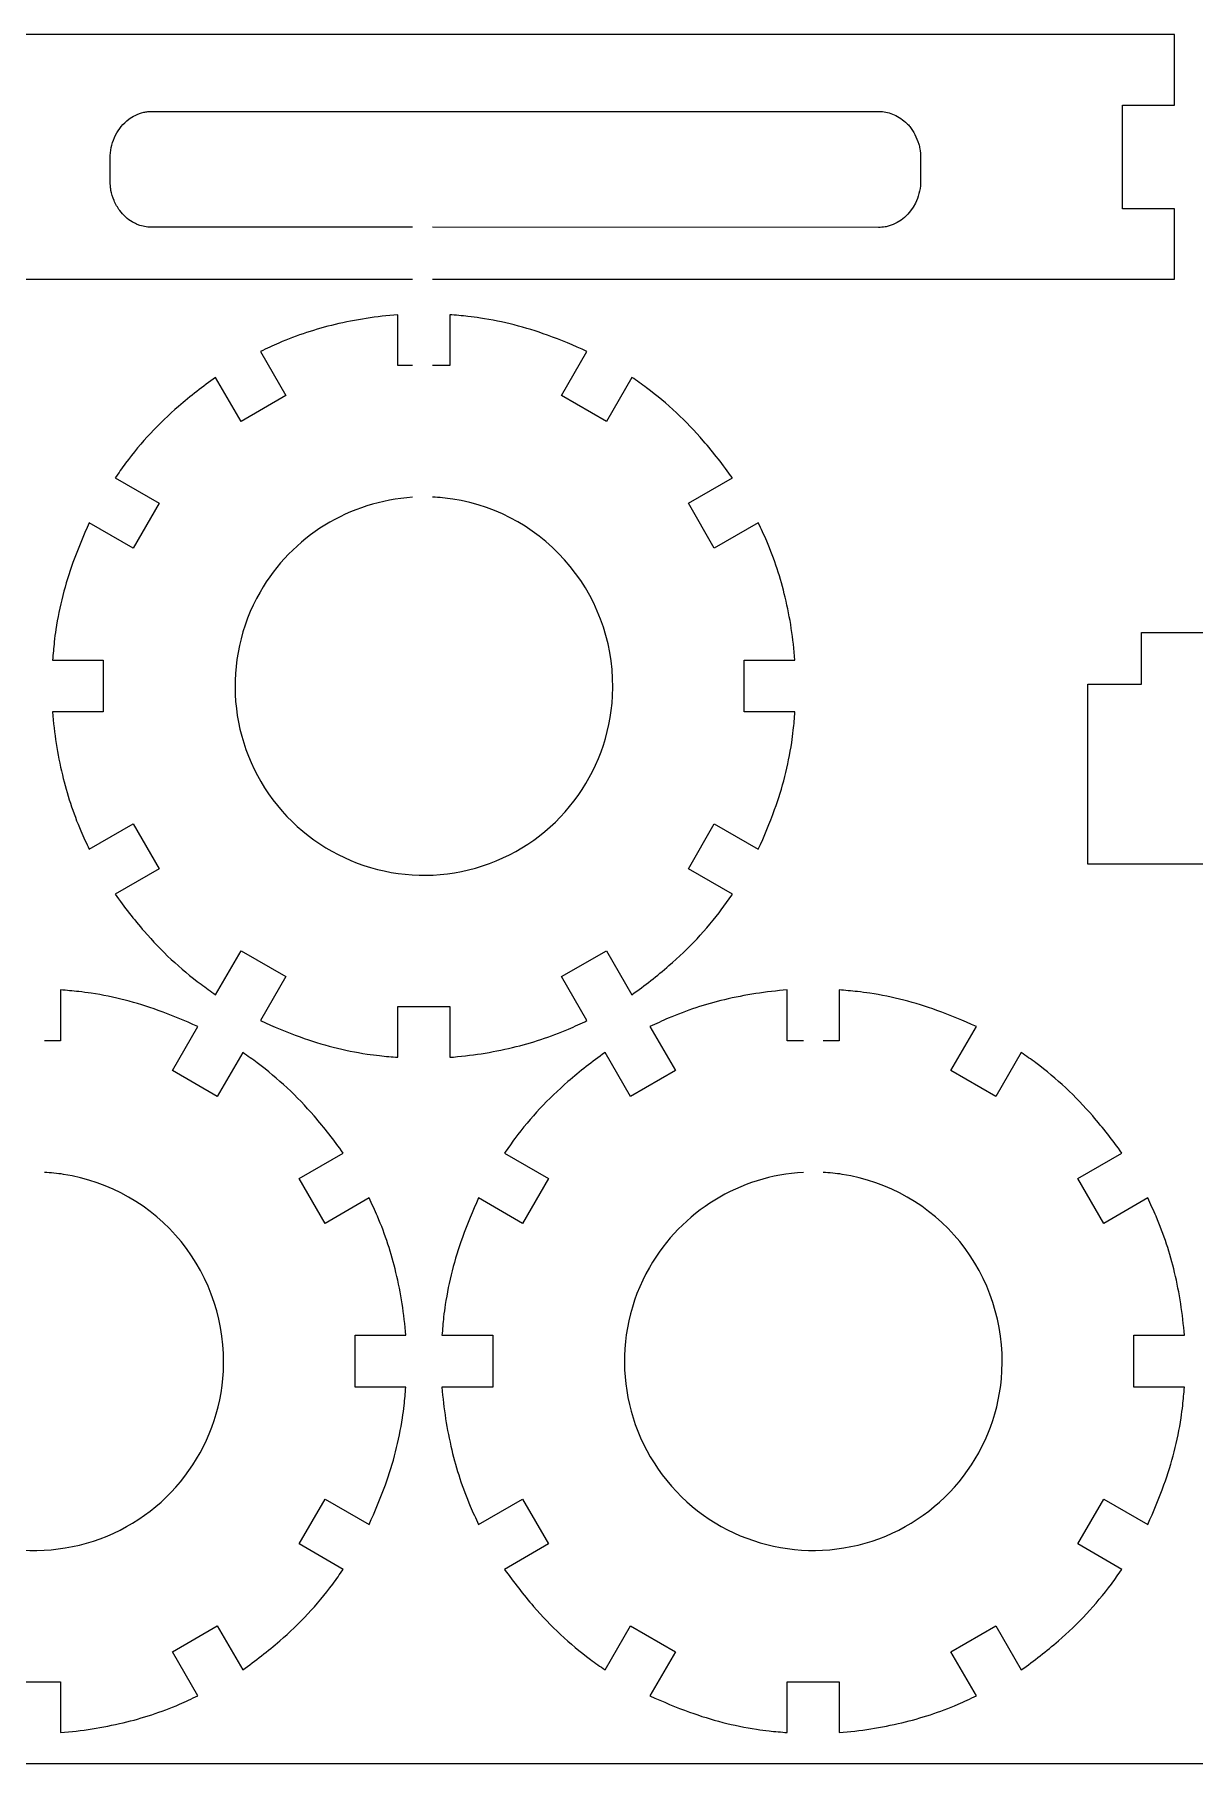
# Model space of a CAD drawing. Header units: centimetres. Extents: x -17.9 to 31.7, y -34.2 to -8.9.
# Drawn here: x 22.85 to 28.69, y -34.15 to -25.45 of the extents above; entities that cross this region are included whole.
import ezdxf

# ---------------------------------------------------------------- set-up
doc = ezdxf.new("R2010")
doc.units = ezdxf.units.CM
doc.header["$MEASUREMENT"] = 0
doc.layers.add('Layer 1', color=7, linetype='Continuous')

msp = doc.modelspace()

# ---------------------------------------------------------------- linework, layer by layer
at = {"layer": 'Layer 1', "color": 250, "lineweight": 9}
for points, knots in [([(24.8518, -26.68248), (24.8518, -26.68248), (28.58746, -26.68248), (28.58746, -26.68248), (28.58746, -26.68248), (28.58746, -26.68248), (28.58746, -26.32757), (28.58746, -26.32757), (28.58746, -26.32757), (28.58746, -26.32757), (28.32646, -26.32757), (28.32646, -26.32757), (28.32646, -26.32757), (28.32646, -26.32757), (28.32646, -25.80559), (28.32646, -25.80559), (28.32646, -25.80559), (28.32646, -25.80559), (28.58746, -25.80559), (28.58746, -25.80559), (28.58746, -25.80559), (28.58746, -25.80559), (28.58746, -25.45067), (28.58746, -25.45067), (28.58746, -25.45067), (28.58746, -25.45067), (22.4846, -25.45069), (22.4846, -25.45069), (22.4846, -25.45069), (22.4846, -25.45069), (19.36201, -26.39113), (19.36201, -26.39113), (19.36201, -26.39113), (19.36201, -26.39113), (19.25634, -26.68248), (19.25634, -26.68248)], [0, 0, 0, 0, 0.1, 0.1, 0.1, 0.1, 0.2, 0.2, 0.2, 0.2, 0.3, 0.3, 0.3, 0.3, 0.4, 0.4, 0.4, 0.4, 0.5, 0.5, 0.5, 0.5, 0.6, 0.6, 0.6, 0.6, 0.7, 0.7, 0.7, 0.7, 0.8, 0.8, 0.8, 0.8, 1, 1, 1, 1]), ([(23.27688, -26.33649), (23.26549, -26.3209), (23.25585, -26.3041), (23.24815, -26.2864), (23.24815, -26.2864), (23.24101, -26.26993), (23.23583, -26.25267), (23.23277, -26.23497), (23.23277, -26.23497), (23.23179, -26.22927), (23.23048, -26.22352), (23.23048, -26.21775), (23.23048, -26.21775), (23.2296, -26.20782), (23.22846, -26.19788), (23.22846, -26.18792), (23.22846, -26.18792), (23.22846, -26.18792), (23.22875, -26.05903), (23.22875, -26.05903), (23.22875, -26.05903), (23.2304, -26.02356), (23.23964, -25.98885), (23.25583, -25.95725), (23.25583, -25.95725), (23.27181, -25.92608), (23.29436, -25.89875), (23.32192, -25.87715), (23.32192, -25.87715), (23.33184, -25.86939), (23.34259, -25.8628), (23.35401, -25.8575), (23.35401, -25.8575), (23.36806, -25.85097), (23.38268, -25.84577), (23.3977, -25.84196), (23.3977, -25.84196), (23.40119, -25.84108), (23.4047, -25.84033), (23.40825, -25.83973), (23.40825, -25.83973), (23.41173, -25.83915), (23.41522, -25.83871), (23.41873, -25.83842), (23.41873, -25.83842), (23.41873, -25.83842), (27.10873, -25.83751), (27.10873, -25.83751), (27.10873, -25.83751), (27.13193, -25.8388), (27.15466, -25.84445), (27.17577, -25.85414), (27.17577, -25.85414), (27.19957, -25.86508), (27.22138, -25.87988), (27.24033, -25.89796), (27.24033, -25.89796), (27.24291, -25.9004), (27.24533, -25.90292), (27.24769, -25.90553), (27.24769, -25.90553), (27.25015, -25.90822), (27.25247, -25.91099), (27.25469, -25.91383), (27.25469, -25.91383), (27.26448, -25.92625), (27.27302, -25.93956), (27.2803, -25.95357), (27.2803, -25.95357), (27.28831, -25.96896), (27.29495, -25.98501), (27.30021, -26.00153), (27.30021, -26.00153), (27.30271, -26.0093), (27.30449, -26.01727), (27.3056, -26.02535), (27.3056, -26.02535), (27.30768, -26.04051), (27.30905, -26.05576), (27.30974, -26.07106), (27.30974, -26.07106), (27.30974, -26.07106), (27.30948, -26.19994), (27.30948, -26.19994), (27.30948, -26.19994), (27.30706, -26.23467), (27.29805, -26.26862), (27.28296, -26.29999), (27.28296, -26.29999), (27.25664, -26.35473), (27.20877, -26.39609), (27.15079, -26.41419), (27.15079, -26.41419), (27.14447, -26.41616), (27.13799, -26.41761), (27.13143, -26.41852), (27.13143, -26.41852), (27.1203, -26.42008), (27.10906, -26.42108), (27.09781, -26.42155), (27.09781, -26.42155), (27.09781, -26.42155), (24.8518, -26.42081), (24.8518, -26.42081)], [0, 0, 0, 0, 0.037037, 0.037037, 0.037037, 0.037037, 0.0740741, 0.0740741, 0.0740741, 0.0740741, 0.1111111, 0.1111111, 0.1111111, 0.1111111, 0.1481481, 0.1481481, 0.1481481, 0.1481481, 0.1851852, 0.1851852, 0.1851852, 0.1851852, 0.2222222, 0.2222222, 0.2222222, 0.2222222, 0.2592593, 0.2592593, 0.2592593, 0.2592593, 0.2962963, 0.2962963, 0.2962963, 0.2962963, 0.3333333, 0.3333333, 0.3333333, 0.3333333, 0.3703704, 0.3703704, 0.3703704, 0.3703704, 0.4074074, 0.4074074, 0.4074074, 0.4074074, 0.4444444, 0.4444444, 0.4444444, 0.4444444, 0.4814815, 0.4814815, 0.4814815, 0.4814815, 0.5185185, 0.5185185, 0.5185185, 0.5185185, 0.5555556, 0.5555556, 0.5555556, 0.5555556, 0.5925926, 0.5925926, 0.5925926, 0.5925926, 0.6296296, 0.6296296, 0.6296296, 0.6296296, 0.6666667, 0.6666667, 0.6666667, 0.6666667, 0.7037037, 0.7037037, 0.7037037, 0.7037037, 0.7407407, 0.7407407, 0.7407407, 0.7407407, 0.7777778, 0.7777778, 0.7777778, 0.7777778, 0.8148148, 0.8148148, 0.8148148, 0.8148148, 0.8518519, 0.8518519, 0.8518519, 0.8518519, 0.8888889, 0.8888889, 0.8888889, 0.8888889, 0.9259259, 0.9259259, 0.9259259, 0.9259259, 1, 1, 1, 1]), ([(30.96724, -34.00218), (30.96724, -34.00218), (29.72641, -34.00218), (29.72641, -34.00218), (29.72641, -34.00218), (29.72641, -34.00218), (29.7262, -33.74161), (29.7262, -33.74161), (29.7262, -33.74161), (29.7262, -33.74161), (29.4652, -33.74146), (29.4652, -33.74146), (29.4652, -33.74146), (29.4652, -33.74146), (29.46527, -33.40611), (29.46527, -33.40611), (29.46527, -33.40611), (29.46527, -33.40611), (29.63991, -33.46734), (29.63991, -33.46734), (29.63991, -33.46734), (29.63991, -33.46734), (29.72641, -33.22102), (29.72641, -33.22102), (29.72641, -33.22102), (29.72641, -33.22102), (29.4421, -33.12147), (29.4421, -33.12147), (29.4421, -33.12147), (29.4421, -33.12147), (29.32267, -32.94125), (29.32267, -32.94125), (29.32267, -32.94125), (29.32267, -32.94125), (29.10511, -33.08543), (29.10511, -33.08543), (29.10511, -33.08543), (29.10511, -33.08543), (28.96092, -32.86789), (28.96092, -32.86789), (28.96092, -32.86789), (28.96092, -32.86789), (29.17848, -32.7237), (29.17848, -32.7237), (29.17848, -32.7237), (29.17848, -32.7237), (29.05901, -32.54348), (29.05901, -32.54348), (29.05901, -32.54348), (29.05901, -32.54348), (29.05901, -31.8083), (29.05901, -31.8083), (29.05901, -31.8083), (29.05901, -31.8083), (28.79805, -31.8083), (28.79805, -31.8083), (28.79805, -31.8083), (28.79805, -31.8083), (28.79805, -31.28633), (28.79805, -31.28633), (28.79805, -31.28633), (28.79805, -31.28633), (29.05901, -31.28633), (29.05901, -31.28633), (29.05901, -31.28633), (29.05901, -31.28633), (29.05901, -30.55114), (29.05901, -30.55114), (29.05901, -30.55114), (29.05901, -30.55114), (29.17848, -30.37092), (29.17848, -30.37092), (29.17848, -30.37092), (29.17848, -30.37092), (28.96092, -30.22673), (28.96092, -30.22673), (28.96092, -30.22673), (28.96092, -30.22673), (29.10511, -30.0092), (29.10511, -30.0092), (29.10511, -30.0092), (29.10511, -30.0092), (29.32267, -30.15338), (29.32267, -30.15338), (29.32267, -30.15338), (29.32267, -30.15338), (29.4421, -29.97316), (29.4421, -29.97316), (29.4421, -29.97316), (29.4421, -29.97316), (29.72641, -29.8736), (29.72641, -29.8736), (29.72641, -29.8736), (29.72641, -29.8736), (29.64016, -29.62729), (29.64016, -29.62729), (29.64016, -29.62729), (29.64016, -29.62729), (28.15179, -29.6274), (28.15179, -29.6274), (28.15179, -29.6274), (28.15179, -29.6274), (28.15175, -28.72121), (28.15175, -28.72121), (28.15175, -28.72121), (28.15175, -28.72121), (28.42145, -28.7212), (28.42145, -28.7212), (28.42145, -28.7212), (28.42145, -28.7212), (28.42142, -28.46061), (28.42142, -28.46061), (28.42142, -28.46061), (28.42142, -28.46061), (30.50913, -28.46043), (30.50913, -28.46043), (30.50913, -28.46043), (30.50913, -28.46043), (30.50916, -26.02048), (30.50916, -26.02048), (30.50916, -26.02048), (30.50916, -26.02048), (29.87285, -26.02048), (29.87285, -26.02048)], [0, 0, 0, 0, 0.03125, 0.03125, 0.03125, 0.03125, 0.0625, 0.0625, 0.0625, 0.0625, 0.09375, 0.09375, 0.09375, 0.09375, 0.125, 0.125, 0.125, 0.125, 0.15625, 0.15625, 0.15625, 0.15625, 0.1875, 0.1875, 0.1875, 0.1875, 0.21875, 0.21875, 0.21875, 0.21875, 0.25, 0.25, 0.25, 0.25, 0.28125, 0.28125, 0.28125, 0.28125, 0.3125, 0.3125, 0.3125, 0.3125, 0.34375, 0.34375, 0.34375, 0.34375, 0.375, 0.375, 0.375, 0.375, 0.40625, 0.40625, 0.40625, 0.40625, 0.4375, 0.4375, 0.4375, 0.4375, 0.46875, 0.46875, 0.46875, 0.46875, 0.5, 0.5, 0.5, 0.5, 0.53125, 0.53125, 0.53125, 0.53125, 0.5625, 0.5625, 0.5625, 0.5625, 0.59375, 0.59375, 0.59375, 0.59375, 0.625, 0.625, 0.625, 0.625, 0.65625, 0.65625, 0.65625, 0.65625, 0.6875, 0.6875, 0.6875, 0.6875, 0.71875, 0.71875, 0.71875, 0.71875, 0.75, 0.75, 0.75, 0.75, 0.78125, 0.78125, 0.78125, 0.78125, 0.8125, 0.8125, 0.8125, 0.8125, 0.84375, 0.84375, 0.84375, 0.84375, 0.875, 0.875, 0.875, 0.875, 0.90625, 0.90625, 0.90625, 0.90625, 0.9375, 0.9375, 0.9375, 0.9375, 1, 1, 1, 1]), ([(24.7518, -26.42078), (24.7518, -26.42078), (23.41874, -26.42034), (23.41874, -26.42034), (23.41874, -26.42034), (23.41874, -26.42034), (23.37739, -26.41104), (23.37739, -26.41104), (23.37739, -26.41104), (23.37185, -26.40915), (23.36642, -26.40696), (23.36111, -26.40448), (23.36111, -26.40448), (23.35374, -26.40105), (23.34649, -26.39732), (23.3394, -26.39332), (23.3394, -26.39332), (23.32769, -26.38673), (23.31675, -26.37883), (23.30681, -26.36978), (23.30681, -26.36978), (23.29573, -26.35972), (23.2857, -26.34856), (23.27687, -26.33649)], [0, 0, 0, 0, 0.1428571, 0.1428571, 0.1428571, 0.1428571, 0.2857143, 0.2857143, 0.2857143, 0.2857143, 0.4285714, 0.4285714, 0.4285714, 0.4285714, 0.5714286, 0.5714286, 0.5714286, 0.5714286, 0.7142857, 0.7142857, 0.7142857, 0.7142857, 1, 1, 1, 1]), ([(23.25387, -27.68219), (23.25387, -27.68219), (23.47542, -27.81029), (23.47542, -27.81029), (23.47542, -27.81029), (23.47542, -27.81029), (23.34492, -28.03631), (23.34492, -28.03631), (23.34492, -28.03631), (23.34492, -28.03631), (23.12328, -27.90835), (23.12328, -27.90835), (23.12328, -27.90835), (23.09331, -27.97376), (23.06599, -28.04035), (23.04138, -28.10797), (23.04138, -28.10797), (23.0016, -28.21726), (22.97271, -28.33021), (22.95515, -28.44518), (22.95515, -28.44518), (22.95197, -28.46598), (22.94926, -28.48684), (22.94702, -28.50775), (22.94702, -28.50775), (22.94376, -28.53836), (22.94094, -28.56902), (22.93861, -28.59971), (22.93861, -28.59971), (22.93861, -28.59971), (23.19396, -28.59971), (23.19396, -28.59971), (23.19396, -28.59971), (23.19396, -28.59971), (23.19396, -28.86069), (23.19396, -28.86069), (23.19396, -28.86069), (23.19396, -28.86069), (22.93861, -28.86069), (22.93861, -28.86069), (22.93861, -28.86069), (22.94672, -28.96725), (22.96319, -29.07298), (22.9879, -29.17695), (22.9879, -29.17695), (23.0109, -29.27368), (23.04203, -29.36827), (23.08099, -29.45974), (23.08099, -29.45974), (23.08764, -29.47532), (23.09456, -29.49075), (23.10183, -29.50604), (23.10183, -29.50604), (23.10909, -29.52134), (23.11623, -29.53667), (23.12328, -29.55206), (23.12328, -29.55206), (23.12328, -29.55206), (23.34492, -29.42411), (23.34492, -29.42411), (23.34492, -29.42411), (23.34492, -29.42411), (23.47542, -29.65012), (23.47542, -29.65012), (23.47542, -29.65012), (23.47542, -29.65012), (23.25387, -29.77821), (23.25387, -29.77821), (23.25387, -29.77821), (23.29969, -29.84265), (23.34849, -29.90491), (23.40011, -29.9648), (23.40011, -29.9648), (23.48553, -30.06394), (23.5815, -30.15348), (23.68629, -30.23185), (23.68629, -30.23185), (23.69833, -30.24085), (23.71052, -30.24963), (23.72286, -30.25819), (23.72286, -30.25819), (23.7352, -30.26675), (23.7475, -30.27538), (23.75975, -30.28408), (23.75975, -30.28408), (23.75975, -30.28408), (23.88786, -30.06256), (23.88786, -30.06256), (23.88786, -30.06256), (23.88786, -30.06256), (24.11386, -30.19306), (24.11386, -30.19306), (24.11386, -30.19306), (24.11386, -30.19306), (23.98592, -30.41468), (23.98592, -30.41468), (23.98592, -30.41468), (24.05133, -30.44464), (24.11792, -30.47197), (24.18553, -30.49658), (24.18553, -30.49658), (24.29482, -30.53636), (24.40778, -30.56524), (24.52274, -30.58281), (24.52274, -30.58281), (24.54355, -30.58598), (24.56439, -30.5887), (24.58531, -30.59093), (24.58531, -30.59093), (24.61591, -30.59421), (24.64657, -30.59701), (24.67727, -30.59935), (24.67727, -30.59935), (24.67727, -30.59935), (24.67728, -30.34401), (24.67728, -30.34401), (24.67728, -30.34401), (24.67728, -30.34401), (24.93826, -30.34401), (24.93826, -30.34401), (24.93826, -30.34401), (24.93826, -30.34401), (24.93826, -30.59935), (24.93826, -30.59935), (24.93826, -30.59935), (25.04481, -30.59126), (25.15055, -30.57476), (25.2545, -30.55005), (25.2545, -30.55005), (25.35123, -30.52707), (25.44583, -30.49592), (25.5373, -30.45696), (25.5373, -30.45696), (25.55289, -30.45033), (25.5683, -30.44338), (25.5836, -30.43613), (25.5836, -30.43613), (25.59888, -30.42888), (25.61422, -30.42172), (25.6296, -30.41467), (25.6296, -30.41467), (25.6296, -30.41467), (25.50169, -30.19306), (25.50169, -30.19306), (25.50169, -30.19306), (25.50169, -30.19306), (25.7277, -30.06256), (25.7277, -30.06256), (25.7277, -30.06256), (25.7277, -30.06256), (25.85577, -30.28409), (25.85577, -30.28409), (25.85577, -30.28409), (25.9202, -30.23827), (25.98247, -30.18946), (26.04236, -30.13785), (26.04236, -30.13785), (26.14153, -30.05242), (26.23103, -29.95646), (26.30941, -29.85166), (26.30941, -29.85166), (26.31841, -29.83963), (26.32719, -29.82744), (26.33575, -29.81509), (26.33575, -29.81509), (26.34431, -29.80275), (26.35294, -29.79046), (26.36164, -29.77821), (26.36164, -29.77821), (26.36164, -29.77821), (26.14015, -29.65012), (26.14015, -29.65012), (26.14015, -29.65012), (26.14015, -29.65012), (26.27063, -29.42411), (26.27063, -29.42411), (26.27063, -29.42411), (26.27063, -29.42411), (26.49223, -29.55205), (26.49223, -29.55205), (26.49223, -29.55205), (26.5222, -29.48663), (26.54952, -29.42004), (26.57414, -29.35243), (26.57414, -29.35243), (26.61394, -29.24315), (26.6428, -29.13019), (26.66036, -29.01522), (26.66036, -29.01522), (26.66356, -28.99443), (26.66625, -28.97357), (26.66849, -28.95265), (26.66849, -28.95265), (26.67178, -28.92205), (26.67457, -28.89139), (26.67691, -28.86069), (26.67691, -28.86069), (26.67691, -28.86069), (26.42158, -28.86069), (26.42158, -28.86069), (26.42158, -28.86069), (26.42158, -28.86069), (26.42158, -28.59971), (26.42158, -28.59971), (26.42158, -28.59971), (26.42158, -28.59971), (26.67692, -28.59971), (26.67692, -28.59971), (26.67692, -28.59971), (26.6688, -28.49316), (26.65231, -28.38742), (26.62761, -28.28346), (26.62761, -28.28346), (26.60461, -28.18673), (26.57348, -28.09213), (26.53452, -28.00066), (26.53452, -28.00066), (26.5279, -27.98508), (26.52094, -27.96965), (26.51369, -27.95436), (26.51369, -27.95436), (26.50645, -27.93908), (26.49928, -27.92374), (26.49223, -27.90836), (26.49223, -27.90836), (26.49223, -27.90836), (26.27063, -28.03631), (26.27063, -28.03631), (26.27063, -28.03631), (26.27063, -28.03631), (26.14015, -27.81029), (26.14015, -27.81029), (26.14015, -27.81029), (26.14015, -27.81029), (26.36164, -27.68219), (26.36164, -27.68219), (26.36164, -27.68219), (26.31582, -27.61775), (26.26702, -27.55549), (26.2154, -27.49559), (26.2154, -27.49559), (26.12999, -27.39646), (26.03401, -27.30692), (25.92921, -27.22854), (25.92921, -27.22854), (25.9172, -27.21954), (25.90499, -27.21077), (25.89265, -27.20221), (25.89265, -27.20221), (25.88032, -27.19365), (25.86801, -27.18501), (25.85577, -27.17631), (25.85577, -27.17631), (25.85577, -27.17631), (25.7277, -27.39785), (25.7277, -27.39785), (25.7277, -27.39785), (25.7277, -27.39785), (25.50169, -27.26736), (25.50169, -27.26736), (25.50169, -27.26736), (25.50169, -27.26736), (25.62965, -27.04574), (25.62965, -27.04574), (25.62965, -27.04574), (25.56421, -27.01576), (25.4976, -26.98844), (25.42999, -26.96383), (25.42999, -26.96383), (25.3207, -26.92404), (25.20775, -26.89516), (25.09278, -26.87759), (25.09278, -26.87759), (25.072, -26.87442), (25.05112, -26.87171), (25.03021, -26.86946), (25.03021, -26.86946), (24.99961, -26.86619), (24.96894, -26.86338), (24.93825, -26.86105), (24.93825, -26.86105), (24.93825, -26.86105), (24.93826, -27.1164), (24.93826, -27.1164), (24.93826, -27.1164), (24.93826, -27.1164), (24.8518, -27.1164), (24.8518, -27.1164)], [0, 0, 0, 0, 0.0136986, 0.0136986, 0.0136986, 0.0136986, 0.0273973, 0.0273973, 0.0273973, 0.0273973, 0.0410959, 0.0410959, 0.0410959, 0.0410959, 0.0547945, 0.0547945, 0.0547945, 0.0547945, 0.0684932, 0.0684932, 0.0684932, 0.0684932, 0.0821918, 0.0821918, 0.0821918, 0.0821918, 0.0958904, 0.0958904, 0.0958904, 0.0958904, 0.109589, 0.109589, 0.109589, 0.109589, 0.1232877, 0.1232877, 0.1232877, 0.1232877, 0.1369863, 0.1369863, 0.1369863, 0.1369863, 0.1506849, 0.1506849, 0.1506849, 0.1506849, 0.1643836, 0.1643836, 0.1643836, 0.1643836, 0.1780822, 0.1780822, 0.1780822, 0.1780822, 0.1917808, 0.1917808, 0.1917808, 0.1917808, 0.2054795, 0.2054795, 0.2054795, 0.2054795, 0.2191781, 0.2191781, 0.2191781, 0.2191781, 0.2328767, 0.2328767, 0.2328767, 0.2328767, 0.2465753, 0.2465753, 0.2465753, 0.2465753, 0.260274, 0.260274, 0.260274, 0.260274, 0.2739726, 0.2739726, 0.2739726, 0.2739726, 0.2876712, 0.2876712, 0.2876712, 0.2876712, 0.3013699, 0.3013699, 0.3013699, 0.3013699, 0.3150685, 0.3150685, 0.3150685, 0.3150685, 0.3287671, 0.3287671, 0.3287671, 0.3287671, 0.3424658, 0.3424658, 0.3424658, 0.3424658, 0.3561644, 0.3561644, 0.3561644, 0.3561644, 0.369863, 0.369863, 0.369863, 0.369863, 0.3835616, 0.3835616, 0.3835616, 0.3835616, 0.3972603, 0.3972603, 0.3972603, 0.3972603, 0.4109589, 0.4109589, 0.4109589, 0.4109589, 0.4246575, 0.4246575, 0.4246575, 0.4246575, 0.4383562, 0.4383562, 0.4383562, 0.4383562, 0.4520548, 0.4520548, 0.4520548, 0.4520548, 0.4657534, 0.4657534, 0.4657534, 0.4657534, 0.4794521, 0.4794521, 0.4794521, 0.4794521, 0.4931507, 0.4931507, 0.4931507, 0.4931507, 0.5068493, 0.5068493, 0.5068493, 0.5068493, 0.5205479, 0.5205479, 0.5205479, 0.5205479, 0.5342466, 0.5342466, 0.5342466, 0.5342466, 0.5479452, 0.5479452, 0.5479452, 0.5479452, 0.5616438, 0.5616438, 0.5616438, 0.5616438, 0.5753425, 0.5753425, 0.5753425, 0.5753425, 0.5890411, 0.5890411, 0.5890411, 0.5890411, 0.6027397, 0.6027397, 0.6027397, 0.6027397, 0.6164384, 0.6164384, 0.6164384, 0.6164384, 0.630137, 0.630137, 0.630137, 0.630137, 0.6438356, 0.6438356, 0.6438356, 0.6438356, 0.6575342, 0.6575342, 0.6575342, 0.6575342, 0.6712329, 0.6712329, 0.6712329, 0.6712329, 0.6849315, 0.6849315, 0.6849315, 0.6849315, 0.6986301, 0.6986301, 0.6986301, 0.6986301, 0.7123288, 0.7123288, 0.7123288, 0.7123288, 0.7260274, 0.7260274, 0.7260274, 0.7260274, 0.739726, 0.739726, 0.739726, 0.739726, 0.7534247, 0.7534247, 0.7534247, 0.7534247, 0.7671233, 0.7671233, 0.7671233, 0.7671233, 0.7808219, 0.7808219, 0.7808219, 0.7808219, 0.7945205, 0.7945205, 0.7945205, 0.7945205, 0.8082192, 0.8082192, 0.8082192, 0.8082192, 0.8219178, 0.8219178, 0.8219178, 0.8219178, 0.8356164, 0.8356164, 0.8356164, 0.8356164, 0.8493151, 0.8493151, 0.8493151, 0.8493151, 0.8630137, 0.8630137, 0.8630137, 0.8630137, 0.8767123, 0.8767123, 0.8767123, 0.8767123, 0.890411, 0.890411, 0.890411, 0.890411, 0.9041096, 0.9041096, 0.9041096, 0.9041096, 0.9178082, 0.9178082, 0.9178082, 0.9178082, 0.9315068, 0.9315068, 0.9315068, 0.9315068, 0.9452055, 0.9452055, 0.9452055, 0.9452055, 0.9589041, 0.9589041, 0.9589041, 0.9589041, 0.9726027, 0.9726027, 0.9726027, 0.9726027, 1, 1, 1, 1]), ([(24.7518, -27.1164), (24.7518, -27.1164), (24.67728, -27.1164), (24.67728, -27.1164), (24.67728, -27.1164), (24.67728, -27.1164), (24.67728, -26.86105), (24.67728, -26.86105), (24.67728, -26.86105), (24.57072, -26.86915), (24.46498, -26.88564), (24.36101, -26.91035), (24.36101, -26.91035), (24.2643, -26.93334), (24.16968, -26.96448), (24.07821, -27.00344), (24.07821, -27.00344), (24.06266, -27.01007), (24.0472, -27.01702), (24.03192, -27.02427), (24.03192, -27.02427), (24.01663, -27.03153), (24.00129, -27.03868), (23.9859, -27.04573), (23.9859, -27.04573), (23.9859, -27.04573), (24.11386, -27.26736), (24.11386, -27.26736), (24.11386, -27.26736), (24.11386, -27.26736), (23.88786, -27.39785), (23.88786, -27.39785), (23.88786, -27.39785), (23.88786, -27.39785), (23.75976, -27.17631), (23.75976, -27.17631), (23.75976, -27.17631), (23.69532, -27.22214), (23.63304, -27.27094), (23.57315, -27.32255), (23.57315, -27.32255), (23.47402, -27.40799), (23.38447, -27.50394), (23.30609, -27.60874), (23.30609, -27.60874), (23.29712, -27.62077), (23.28832, -27.63296), (23.27976, -27.6453), (23.27976, -27.6453), (23.2712, -27.65765), (23.26257, -27.66994), (23.25387, -27.68219)], [0, 0, 0, 0, 0.0714286, 0.0714286, 0.0714286, 0.0714286, 0.1428571, 0.1428571, 0.1428571, 0.1428571, 0.2142857, 0.2142857, 0.2142857, 0.2142857, 0.2857143, 0.2857143, 0.2857143, 0.2857143, 0.3571429, 0.3571429, 0.3571429, 0.3571429, 0.4285714, 0.4285714, 0.4285714, 0.4285714, 0.5, 0.5, 0.5, 0.5, 0.5714286, 0.5714286, 0.5714286, 0.5714286, 0.6428571, 0.6428571, 0.6428571, 0.6428571, 0.7142857, 0.7142857, 0.7142857, 0.7142857, 0.7857143, 0.7857143, 0.7857143, 0.7857143, 0.8571429, 0.8571429, 0.8571429, 0.8571429, 1, 1, 1, 1]), ([(24.7518, -27.78012), (24.43602, -27.79931), (24.14476, -27.97536), (23.98318, -28.25757), (23.98318, -28.25757), (23.78761, -28.59918), (23.82234, -29.02592), (24.07059, -29.33139), (24.07059, -29.33139), (24.31891, -29.63693), (24.72982, -29.75787), (25.10405, -29.63555), (25.10405, -29.63555), (25.47831, -29.51322), (25.73846, -29.17294), (25.75837, -28.77972), (25.75837, -28.77972), (25.77035, -28.54371), (25.69447, -28.31163), (25.54543, -28.12824), (25.54543, -28.12824), (25.39706, -27.94568), (25.18604, -27.82486), (24.95348, -27.78933)], [0, 0, 0, 0, 0.1428571, 0.1428571, 0.1428571, 0.1428571, 0.2857143, 0.2857143, 0.2857143, 0.2857143, 0.4285714, 0.4285714, 0.4285714, 0.4285714, 0.5714286, 0.5714286, 0.5714286, 0.5714286, 0.7142857, 0.7142857, 0.7142857, 0.7142857, 1, 1, 1, 1]), ([(21.29407, -31.08129), (21.29407, -31.08129), (21.51562, -31.20939), (21.51562, -31.20939), (21.51562, -31.20939), (21.51562, -31.20939), (21.38512, -31.43542), (21.38512, -31.43542), (21.38512, -31.43542), (21.38512, -31.43542), (21.16349, -31.30746), (21.16349, -31.30746), (21.16349, -31.30746), (21.13351, -31.37286), (21.1062, -31.43945), (21.08158, -31.50707), (21.08158, -31.50707), (21.04181, -31.61636), (21.01291, -31.72931), (20.99536, -31.84428), (20.99536, -31.84428), (20.99217, -31.86508), (20.98947, -31.88594), (20.98723, -31.90685), (20.98723, -31.90685), (20.98395, -31.93746), (20.98114, -31.96812), (20.97881, -31.99881), (20.97881, -31.99881), (20.97881, -31.99881), (21.23416, -31.99881), (21.23416, -31.99881), (21.23416, -31.99881), (21.23416, -31.99881), (21.23416, -32.2598), (21.23416, -32.2598), (21.23416, -32.2598), (21.23416, -32.2598), (20.97881, -32.2598), (20.97881, -32.2598), (20.97881, -32.2598), (20.98693, -32.36634), (21.0034, -32.47208), (21.0281, -32.57604), (21.0281, -32.57604), (21.0511, -32.67277), (21.08224, -32.76737), (21.12119, -32.85884), (21.12119, -32.85884), (21.12783, -32.87441), (21.13478, -32.88985), (21.14203, -32.90514), (21.14203, -32.90514), (21.1493, -32.92044), (21.15644, -32.93577), (21.16349, -32.95115), (21.16349, -32.95115), (21.16349, -32.95115), (21.38512, -32.82321), (21.38512, -32.82321), (21.38512, -32.82321), (21.38512, -32.82321), (21.51562, -33.04922), (21.51562, -33.04922), (21.51562, -33.04922), (21.51562, -33.04922), (21.29407, -33.1773), (21.29407, -33.1773), (21.29407, -33.1773), (21.3399, -33.24175), (21.38869, -33.30401), (21.44031, -33.3639), (21.44031, -33.3639), (21.52575, -33.46304), (21.62171, -33.55258), (21.7265, -33.63095), (21.7265, -33.63095), (21.73854, -33.63995), (21.75073, -33.64873), (21.76307, -33.65729), (21.76307, -33.65729), (21.77541, -33.66585), (21.78771, -33.67448), (21.79995, -33.68318), (21.79995, -33.68318), (21.79995, -33.68318), (21.92806, -33.46166), (21.92806, -33.46166), (21.92806, -33.46166), (21.92806, -33.46166), (22.15408, -33.59215), (22.15408, -33.59215), (22.15408, -33.59215), (22.15408, -33.59215), (22.02612, -33.81377), (22.02612, -33.81377), (22.02612, -33.81377), (22.09153, -33.84374), (22.15812, -33.87107), (22.22574, -33.89568), (22.22574, -33.89568), (22.33503, -33.93547), (22.44797, -33.96434), (22.56295, -33.98191), (22.56295, -33.98191), (22.58375, -33.98508), (22.6046, -33.98779), (22.62551, -33.99003), (22.62551, -33.99003), (22.65614, -33.99331), (22.68678, -33.99611), (22.71747, -33.99844), (22.71747, -33.99844), (22.71747, -33.99844), (22.71748, -33.74312), (22.71748, -33.74312), (22.71748, -33.74312), (22.71748, -33.74312), (22.97847, -33.74312), (22.97847, -33.74312), (22.97847, -33.74312), (22.97847, -33.74312), (22.97847, -33.99845), (22.97847, -33.99845), (22.97847, -33.99845), (23.08501, -33.99035), (23.19075, -33.97386), (23.29471, -33.94915), (23.29471, -33.94915), (23.39145, -33.92616), (23.48604, -33.89502), (23.57751, -33.85606), (23.57751, -33.85606), (23.59309, -33.84943), (23.60852, -33.84248), (23.6238, -33.83522), (23.6238, -33.83522), (23.6391, -33.82797), (23.65443, -33.82082), (23.66981, -33.81377), (23.66981, -33.81377), (23.66981, -33.81377), (23.54186, -33.59215), (23.54186, -33.59215), (23.54186, -33.59215), (23.54186, -33.59215), (23.76789, -33.46166), (23.76789, -33.46166), (23.76789, -33.46166), (23.76789, -33.46166), (23.89597, -33.68318), (23.89597, -33.68318), (23.89597, -33.68318), (23.96042, -33.63737), (24.02267, -33.58856), (24.08256, -33.53694), (24.08256, -33.53694), (24.18171, -33.45152), (24.27124, -33.35555), (24.34962, -33.25076), (24.34962, -33.25076), (24.35861, -33.23873), (24.36739, -33.22654), (24.37595, -33.21419), (24.37595, -33.21419), (24.38453, -33.20185), (24.39314, -33.18955), (24.40185, -33.17731), (24.40185, -33.17731), (24.40185, -33.17731), (24.18033, -33.04922), (24.18033, -33.04922), (24.18033, -33.04922), (24.18033, -33.04922), (24.31082, -32.82321), (24.31082, -32.82321), (24.31082, -32.82321), (24.31082, -32.82321), (24.53245, -32.95116), (24.53245, -32.95116), (24.53245, -32.95116), (24.56242, -32.88574), (24.58973, -32.81914), (24.61434, -32.75153), (24.61434, -32.75153), (24.65412, -32.64224), (24.683, -32.52928), (24.70057, -32.41431), (24.70057, -32.41431), (24.70376, -32.39353), (24.70646, -32.37267), (24.70869, -32.35175), (24.70869, -32.35175), (24.71197, -32.32115), (24.71478, -32.29049), (24.7171, -32.25979), (24.7171, -32.25979), (24.7171, -32.25979), (24.46179, -32.2598), (24.46179, -32.2598), (24.46179, -32.2598), (24.46179, -32.2598), (24.46179, -31.99881), (24.46179, -31.99881), (24.46179, -31.99881), (24.46179, -31.99881), (24.71712, -31.99881), (24.71712, -31.99881), (24.71712, -31.99881), (24.70902, -31.89226), (24.69252, -31.78651), (24.66781, -31.68256), (24.66781, -31.68256), (24.64483, -31.58584), (24.61368, -31.49123), (24.57472, -31.39975), (24.57472, -31.39975), (24.5681, -31.38418), (24.56115, -31.36875), (24.55389, -31.35346), (24.55389, -31.35346), (24.54664, -31.33818), (24.53949, -31.32284), (24.53244, -31.30746), (24.53244, -31.30746), (24.53244, -31.30746), (24.31082, -31.43542), (24.31082, -31.43542), (24.31082, -31.43542), (24.31082, -31.43542), (24.18033, -31.20939), (24.18033, -31.20939), (24.18033, -31.20939), (24.18033, -31.20939), (24.40186, -31.08129), (24.40186, -31.08129), (24.40186, -31.08129), (24.35603, -31.01686), (24.30722, -30.95458), (24.2556, -30.89469), (24.2556, -30.89469), (24.17018, -30.79557), (24.07422, -30.70602), (23.96942, -30.62764), (23.96942, -30.62764), (23.95739, -30.61865), (23.9452, -30.60986), (23.93285, -30.6013), (23.93285, -30.6013), (23.92052, -30.59274), (23.90821, -30.58411), (23.89597, -30.5754), (23.89597, -30.5754), (23.89597, -30.5754), (23.76789, -30.79696), (23.76789, -30.79696), (23.76789, -30.79696), (23.76789, -30.79696), (23.54186, -30.66646), (23.54186, -30.66646), (23.54186, -30.66646), (23.54186, -30.66646), (23.66983, -30.44483), (23.66983, -30.44483), (23.66983, -30.44483), (23.60442, -30.41485), (23.5378, -30.38753), (23.47019, -30.36292), (23.47019, -30.36292), (23.3609, -30.32314), (23.24795, -30.29425), (23.13298, -30.27669), (23.13298, -30.27669), (23.1122, -30.27351), (23.09133, -30.2708), (23.07041, -30.26856), (23.07041, -30.26856), (23.03981, -30.26529), (23.00916, -30.26248), (22.97846, -30.26015), (22.97846, -30.26015), (22.97846, -30.26015), (22.97847, -30.5155), (22.97847, -30.5155), (22.97847, -30.5155), (22.97847, -30.5155), (22.89796, -30.5155), (22.89796, -30.5155)], [0, 0, 0, 0, 0.0136986, 0.0136986, 0.0136986, 0.0136986, 0.0273973, 0.0273973, 0.0273973, 0.0273973, 0.0410959, 0.0410959, 0.0410959, 0.0410959, 0.0547945, 0.0547945, 0.0547945, 0.0547945, 0.0684932, 0.0684932, 0.0684932, 0.0684932, 0.0821918, 0.0821918, 0.0821918, 0.0821918, 0.0958904, 0.0958904, 0.0958904, 0.0958904, 0.109589, 0.109589, 0.109589, 0.109589, 0.1232877, 0.1232877, 0.1232877, 0.1232877, 0.1369863, 0.1369863, 0.1369863, 0.1369863, 0.1506849, 0.1506849, 0.1506849, 0.1506849, 0.1643836, 0.1643836, 0.1643836, 0.1643836, 0.1780822, 0.1780822, 0.1780822, 0.1780822, 0.1917808, 0.1917808, 0.1917808, 0.1917808, 0.2054795, 0.2054795, 0.2054795, 0.2054795, 0.2191781, 0.2191781, 0.2191781, 0.2191781, 0.2328767, 0.2328767, 0.2328767, 0.2328767, 0.2465753, 0.2465753, 0.2465753, 0.2465753, 0.260274, 0.260274, 0.260274, 0.260274, 0.2739726, 0.2739726, 0.2739726, 0.2739726, 0.2876712, 0.2876712, 0.2876712, 0.2876712, 0.3013699, 0.3013699, 0.3013699, 0.3013699, 0.3150685, 0.3150685, 0.3150685, 0.3150685, 0.3287671, 0.3287671, 0.3287671, 0.3287671, 0.3424658, 0.3424658, 0.3424658, 0.3424658, 0.3561644, 0.3561644, 0.3561644, 0.3561644, 0.369863, 0.369863, 0.369863, 0.369863, 0.3835616, 0.3835616, 0.3835616, 0.3835616, 0.3972603, 0.3972603, 0.3972603, 0.3972603, 0.4109589, 0.4109589, 0.4109589, 0.4109589, 0.4246575, 0.4246575, 0.4246575, 0.4246575, 0.4383562, 0.4383562, 0.4383562, 0.4383562, 0.4520548, 0.4520548, 0.4520548, 0.4520548, 0.4657534, 0.4657534, 0.4657534, 0.4657534, 0.4794521, 0.4794521, 0.4794521, 0.4794521, 0.4931507, 0.4931507, 0.4931507, 0.4931507, 0.5068493, 0.5068493, 0.5068493, 0.5068493, 0.5205479, 0.5205479, 0.5205479, 0.5205479, 0.5342466, 0.5342466, 0.5342466, 0.5342466, 0.5479452, 0.5479452, 0.5479452, 0.5479452, 0.5616438, 0.5616438, 0.5616438, 0.5616438, 0.5753425, 0.5753425, 0.5753425, 0.5753425, 0.5890411, 0.5890411, 0.5890411, 0.5890411, 0.6027397, 0.6027397, 0.6027397, 0.6027397, 0.6164384, 0.6164384, 0.6164384, 0.6164384, 0.630137, 0.630137, 0.630137, 0.630137, 0.6438356, 0.6438356, 0.6438356, 0.6438356, 0.6575342, 0.6575342, 0.6575342, 0.6575342, 0.6712329, 0.6712329, 0.6712329, 0.6712329, 0.6849315, 0.6849315, 0.6849315, 0.6849315, 0.6986301, 0.6986301, 0.6986301, 0.6986301, 0.7123288, 0.7123288, 0.7123288, 0.7123288, 0.7260274, 0.7260274, 0.7260274, 0.7260274, 0.739726, 0.739726, 0.739726, 0.739726, 0.7534247, 0.7534247, 0.7534247, 0.7534247, 0.7671233, 0.7671233, 0.7671233, 0.7671233, 0.7808219, 0.7808219, 0.7808219, 0.7808219, 0.7945205, 0.7945205, 0.7945205, 0.7945205, 0.8082192, 0.8082192, 0.8082192, 0.8082192, 0.8219178, 0.8219178, 0.8219178, 0.8219178, 0.8356164, 0.8356164, 0.8356164, 0.8356164, 0.8493151, 0.8493151, 0.8493151, 0.8493151, 0.8630137, 0.8630137, 0.8630137, 0.8630137, 0.8767123, 0.8767123, 0.8767123, 0.8767123, 0.890411, 0.890411, 0.890411, 0.890411, 0.9041096, 0.9041096, 0.9041096, 0.9041096, 0.9178082, 0.9178082, 0.9178082, 0.9178082, 0.9315068, 0.9315068, 0.9315068, 0.9315068, 0.9452055, 0.9452055, 0.9452055, 0.9452055, 0.9589041, 0.9589041, 0.9589041, 0.9589041, 0.9726027, 0.9726027, 0.9726027, 0.9726027, 1, 1, 1, 1]), ([(25.21465, -31.08129), (25.21465, -31.08129), (25.43622, -31.20939), (25.43622, -31.20939), (25.43622, -31.20939), (25.43622, -31.20939), (25.3057, -31.43542), (25.3057, -31.43542), (25.3057, -31.43542), (25.3057, -31.43542), (25.08409, -31.30746), (25.08409, -31.30746), (25.08409, -31.30746), (25.05412, -31.37286), (25.02677, -31.43945), (25.00217, -31.50707), (25.00217, -31.50707), (24.96239, -31.61636), (24.9335, -31.72931), (24.91593, -31.84428), (24.91593, -31.84428), (24.91278, -31.86508), (24.91005, -31.88594), (24.90781, -31.90685), (24.90781, -31.90685), (24.90454, -31.93746), (24.90173, -31.96812), (24.8994, -31.99881), (24.8994, -31.99881), (24.8994, -31.99881), (25.15475, -31.99881), (25.15475, -31.99881), (25.15475, -31.99881), (25.15475, -31.99881), (25.15475, -32.2598), (25.15475, -32.2598), (25.15475, -32.2598), (25.15475, -32.2598), (24.89941, -32.2598), (24.89941, -32.2598), (24.89941, -32.2598), (24.9075, -32.36634), (24.92398, -32.47208), (24.94869, -32.57604), (24.94869, -32.57604), (24.97169, -32.67277), (25.00282, -32.76737), (25.04178, -32.85884), (25.04178, -32.85884), (25.04842, -32.87441), (25.05536, -32.88985), (25.06262, -32.90514), (25.06262, -32.90514), (25.06987, -32.92044), (25.07702, -32.93577), (25.08408, -32.95115), (25.08408, -32.95115), (25.08408, -32.95115), (25.3057, -32.82321), (25.3057, -32.82321), (25.3057, -32.82321), (25.3057, -32.82321), (25.43622, -33.04922), (25.43622, -33.04922), (25.43622, -33.04922), (25.43622, -33.04922), (25.21465, -33.1773), (25.21465, -33.1773), (25.21465, -33.1773), (25.26049, -33.24175), (25.30928, -33.30401), (25.3609, -33.3639), (25.3609, -33.3639), (25.44634, -33.46304), (25.54228, -33.55258), (25.64708, -33.63095), (25.64708, -33.63095), (25.65913, -33.63995), (25.6713, -33.64873), (25.68365, -33.65729), (25.68365, -33.65729), (25.69601, -33.66585), (25.70829, -33.67448), (25.72054, -33.68318), (25.72054, -33.68318), (25.72054, -33.68318), (25.84866, -33.46166), (25.84866, -33.46166), (25.84866, -33.46166), (25.84866, -33.46166), (26.07468, -33.59215), (26.07468, -33.59215), (26.07468, -33.59215), (26.07468, -33.59215), (25.94672, -33.81377), (25.94672, -33.81377), (25.94672, -33.81377), (26.01212, -33.84374), (26.07871, -33.87107), (26.14631, -33.89568), (26.14631, -33.89568), (26.2556, -33.93547), (26.36856, -33.96434), (26.48353, -33.98191), (26.48353, -33.98191), (26.50435, -33.98508), (26.52518, -33.98779), (26.5461, -33.99003), (26.5461, -33.99003), (26.57672, -33.99331), (26.60736, -33.99611), (26.63806, -33.99844), (26.63806, -33.99844), (26.63806, -33.99844), (26.63807, -33.74312), (26.63807, -33.74312), (26.63807, -33.74312), (26.63807, -33.74312), (26.89907, -33.74312), (26.89907, -33.74312), (26.89907, -33.74312), (26.89907, -33.74312), (26.89907, -33.99845), (26.89907, -33.99845), (26.89907, -33.99845), (27.0056, -33.99035), (27.11133, -33.97386), (27.21529, -33.94915), (27.21529, -33.94915), (27.31203, -33.92616), (27.40662, -33.89502), (27.49809, -33.85606), (27.49809, -33.85606), (27.51368, -33.84943), (27.52909, -33.84248), (27.54439, -33.83522), (27.54439, -33.83522), (27.5597, -33.82797), (27.57501, -33.82082), (27.59039, -33.81377), (27.59039, -33.81377), (27.59039, -33.81377), (27.46247, -33.59215), (27.46247, -33.59215), (27.46247, -33.59215), (27.46247, -33.59215), (27.68848, -33.46166), (27.68848, -33.46166), (27.68848, -33.46166), (27.68848, -33.46166), (27.81656, -33.68318), (27.81656, -33.68318), (27.81656, -33.68318), (27.88102, -33.63737), (27.94326, -33.58856), (28.00315, -33.53694), (28.00315, -33.53694), (28.10231, -33.45152), (28.19182, -33.35555), (28.27019, -33.25076), (28.27019, -33.25076), (28.2792, -33.23873), (28.28798, -33.22654), (28.29654, -33.21419), (28.29654, -33.21419), (28.30509, -33.20185), (28.31373, -33.18955), (28.32243, -33.17731), (28.32243, -33.17731), (28.32243, -33.17731), (28.10093, -33.04922), (28.10093, -33.04922), (28.10093, -33.04922), (28.10093, -33.04922), (28.23141, -32.82321), (28.23141, -32.82321), (28.23141, -32.82321), (28.23141, -32.82321), (28.45305, -32.95116), (28.45305, -32.95116), (28.45305, -32.95116), (28.48301, -32.88574), (28.51031, -32.81914), (28.53492, -32.75153), (28.53492, -32.75153), (28.57472, -32.64224), (28.60359, -32.52928), (28.62115, -32.41431), (28.62115, -32.41431), (28.62433, -32.39353), (28.62704, -32.37267), (28.62928, -32.35175), (28.62928, -32.35175), (28.63256, -32.32115), (28.63536, -32.29049), (28.63769, -32.25979), (28.63769, -32.25979), (28.63769, -32.25979), (28.38236, -32.2598), (28.38236, -32.2598), (28.38236, -32.2598), (28.38236, -32.2598), (28.38236, -31.99881), (28.38236, -31.99881), (28.38236, -31.99881), (28.38236, -31.99881), (28.6377, -31.99881), (28.6377, -31.99881), (28.6377, -31.99881), (28.62959, -31.89226), (28.6131, -31.78651), (28.5884, -31.68256), (28.5884, -31.68256), (28.56544, -31.58584), (28.53426, -31.49123), (28.49531, -31.39975), (28.49531, -31.39975), (28.48868, -31.38418), (28.48173, -31.36875), (28.47447, -31.35346), (28.47447, -31.35346), (28.46724, -31.33818), (28.46007, -31.32284), (28.45301, -31.30746), (28.45301, -31.30746), (28.45301, -31.30746), (28.23141, -31.43542), (28.23141, -31.43542), (28.23141, -31.43542), (28.23141, -31.43542), (28.10093, -31.20939), (28.10093, -31.20939), (28.10093, -31.20939), (28.10093, -31.20939), (28.32246, -31.08129), (28.32246, -31.08129), (28.32246, -31.08129), (28.2766, -31.01686), (28.22781, -30.95458), (28.17619, -30.89469), (28.17619, -30.89469), (28.09077, -30.79557), (27.99479, -30.70602), (27.89, -30.62764), (27.89, -30.62764), (27.87798, -30.61865), (27.86578, -30.60986), (27.85344, -30.6013), (27.85344, -30.6013), (27.8411, -30.59274), (27.8288, -30.58411), (27.81656, -30.5754), (27.81656, -30.5754), (27.81656, -30.5754), (27.68848, -30.79696), (27.68848, -30.79696), (27.68848, -30.79696), (27.68848, -30.79696), (27.46247, -30.66646), (27.46247, -30.66646), (27.46247, -30.66646), (27.46247, -30.66646), (27.59043, -30.44483), (27.59043, -30.44483), (27.59043, -30.44483), (27.52499, -30.41485), (27.4584, -30.38753), (27.39078, -30.36292), (27.39078, -30.36292), (27.28151, -30.32314), (27.16854, -30.29425), (27.05357, -30.27669), (27.05357, -30.27669), (27.0328, -30.27351), (27.01191, -30.2708), (26.991, -30.26856), (26.991, -30.26856), (26.96039, -30.26529), (26.92973, -30.26248), (26.89904, -30.26015), (26.89904, -30.26015), (26.89904, -30.26015), (26.89907, -30.5155), (26.89907, -30.5155), (26.89907, -30.5155), (26.89907, -30.5155), (26.81923, -30.5155), (26.81923, -30.5155)], [0, 0, 0, 0, 0.0136986, 0.0136986, 0.0136986, 0.0136986, 0.0273973, 0.0273973, 0.0273973, 0.0273973, 0.0410959, 0.0410959, 0.0410959, 0.0410959, 0.0547945, 0.0547945, 0.0547945, 0.0547945, 0.0684932, 0.0684932, 0.0684932, 0.0684932, 0.0821918, 0.0821918, 0.0821918, 0.0821918, 0.0958904, 0.0958904, 0.0958904, 0.0958904, 0.109589, 0.109589, 0.109589, 0.109589, 0.1232877, 0.1232877, 0.1232877, 0.1232877, 0.1369863, 0.1369863, 0.1369863, 0.1369863, 0.1506849, 0.1506849, 0.1506849, 0.1506849, 0.1643836, 0.1643836, 0.1643836, 0.1643836, 0.1780822, 0.1780822, 0.1780822, 0.1780822, 0.1917808, 0.1917808, 0.1917808, 0.1917808, 0.2054795, 0.2054795, 0.2054795, 0.2054795, 0.2191781, 0.2191781, 0.2191781, 0.2191781, 0.2328767, 0.2328767, 0.2328767, 0.2328767, 0.2465753, 0.2465753, 0.2465753, 0.2465753, 0.260274, 0.260274, 0.260274, 0.260274, 0.2739726, 0.2739726, 0.2739726, 0.2739726, 0.2876712, 0.2876712, 0.2876712, 0.2876712, 0.3013699, 0.3013699, 0.3013699, 0.3013699, 0.3150685, 0.3150685, 0.3150685, 0.3150685, 0.3287671, 0.3287671, 0.3287671, 0.3287671, 0.3424658, 0.3424658, 0.3424658, 0.3424658, 0.3561644, 0.3561644, 0.3561644, 0.3561644, 0.369863, 0.369863, 0.369863, 0.369863, 0.3835616, 0.3835616, 0.3835616, 0.3835616, 0.3972603, 0.3972603, 0.3972603, 0.3972603, 0.4109589, 0.4109589, 0.4109589, 0.4109589, 0.4246575, 0.4246575, 0.4246575, 0.4246575, 0.4383562, 0.4383562, 0.4383562, 0.4383562, 0.4520548, 0.4520548, 0.4520548, 0.4520548, 0.4657534, 0.4657534, 0.4657534, 0.4657534, 0.4794521, 0.4794521, 0.4794521, 0.4794521, 0.4931507, 0.4931507, 0.4931507, 0.4931507, 0.5068493, 0.5068493, 0.5068493, 0.5068493, 0.5205479, 0.5205479, 0.5205479, 0.5205479, 0.5342466, 0.5342466, 0.5342466, 0.5342466, 0.5479452, 0.5479452, 0.5479452, 0.5479452, 0.5616438, 0.5616438, 0.5616438, 0.5616438, 0.5753425, 0.5753425, 0.5753425, 0.5753425, 0.5890411, 0.5890411, 0.5890411, 0.5890411, 0.6027397, 0.6027397, 0.6027397, 0.6027397, 0.6164384, 0.6164384, 0.6164384, 0.6164384, 0.630137, 0.630137, 0.630137, 0.630137, 0.6438356, 0.6438356, 0.6438356, 0.6438356, 0.6575342, 0.6575342, 0.6575342, 0.6575342, 0.6712329, 0.6712329, 0.6712329, 0.6712329, 0.6849315, 0.6849315, 0.6849315, 0.6849315, 0.6986301, 0.6986301, 0.6986301, 0.6986301, 0.7123288, 0.7123288, 0.7123288, 0.7123288, 0.7260274, 0.7260274, 0.7260274, 0.7260274, 0.739726, 0.739726, 0.739726, 0.739726, 0.7534247, 0.7534247, 0.7534247, 0.7534247, 0.7671233, 0.7671233, 0.7671233, 0.7671233, 0.7808219, 0.7808219, 0.7808219, 0.7808219, 0.7945205, 0.7945205, 0.7945205, 0.7945205, 0.8082192, 0.8082192, 0.8082192, 0.8082192, 0.8219178, 0.8219178, 0.8219178, 0.8219178, 0.8356164, 0.8356164, 0.8356164, 0.8356164, 0.8493151, 0.8493151, 0.8493151, 0.8493151, 0.8630137, 0.8630137, 0.8630137, 0.8630137, 0.8767123, 0.8767123, 0.8767123, 0.8767123, 0.890411, 0.890411, 0.890411, 0.890411, 0.9041096, 0.9041096, 0.9041096, 0.9041096, 0.9178082, 0.9178082, 0.9178082, 0.9178082, 0.9315068, 0.9315068, 0.9315068, 0.9315068, 0.9452055, 0.9452055, 0.9452055, 0.9452055, 0.9589041, 0.9589041, 0.9589041, 0.9589041, 0.9726027, 0.9726027, 0.9726027, 0.9726027, 1, 1, 1, 1]), ([(26.71923, -30.5155), (26.71923, -30.5155), (26.63807, -30.5155), (26.63807, -30.5155), (26.63807, -30.5155), (26.63807, -30.5155), (26.63807, -30.26015), (26.63807, -30.26015), (26.63807, -30.26015), (26.53152, -30.26826), (26.42576, -30.28474), (26.3218, -30.30944), (26.3218, -30.30944), (26.22508, -30.33244), (26.13047, -30.36358), (26.039, -30.40253), (26.039, -30.40253), (26.02344, -30.40917), (26.00799, -30.41611), (25.99271, -30.42337), (25.99271, -30.42337), (25.97745, -30.43063), (25.96208, -30.43778), (25.94669, -30.44483), (25.94669, -30.44483), (25.94669, -30.44483), (26.07468, -30.66646), (26.07468, -30.66646), (26.07468, -30.66646), (26.07468, -30.66646), (25.84866, -30.79696), (25.84866, -30.79696), (25.84866, -30.79696), (25.84866, -30.79696), (25.72056, -30.57541), (25.72056, -30.57541), (25.72056, -30.57541), (25.6561, -30.62124), (25.59383, -30.67003), (25.53393, -30.72165), (25.53393, -30.72165), (25.4348, -30.80708), (25.34526, -30.90304), (25.26688, -31.00784), (25.26688, -31.00784), (25.2579, -31.01988), (25.24911, -31.03206), (25.24055, -31.0444), (25.24055, -31.0444), (25.23201, -31.05675), (25.22336, -31.06904), (25.21465, -31.08128)], [0, 0, 0, 0, 0.0714286, 0.0714286, 0.0714286, 0.0714286, 0.1428571, 0.1428571, 0.1428571, 0.1428571, 0.2142857, 0.2142857, 0.2142857, 0.2142857, 0.2857143, 0.2857143, 0.2857143, 0.2857143, 0.3571429, 0.3571429, 0.3571429, 0.3571429, 0.4285714, 0.4285714, 0.4285714, 0.4285714, 0.5, 0.5, 0.5, 0.5, 0.5714286, 0.5714286, 0.5714286, 0.5714286, 0.6428571, 0.6428571, 0.6428571, 0.6428571, 0.7142857, 0.7142857, 0.7142857, 0.7142857, 0.7857143, 0.7857143, 0.7857143, 0.7857143, 0.8571429, 0.8571429, 0.8571429, 0.8571429, 1, 1, 1, 1]), ([(22.79796, -31.17887), (22.47988, -31.19618), (22.18597, -31.37269), (22.02338, -31.65667), (22.02338, -31.65667), (21.82781, -31.99828), (21.86255, -32.42502), (22.1108, -32.73049), (22.1108, -32.73049), (22.35913, -33.03603), (22.77003, -33.15697), (23.14426, -33.03464), (23.14426, -33.03464), (23.51851, -32.91233), (23.77866, -32.57204), (23.79858, -32.17882), (23.79858, -32.17882), (23.81053, -31.94281), (23.73467, -31.71073), (23.58563, -31.52734), (23.58563, -31.52734), (23.43726, -31.34478), (23.22625, -31.22396), (22.99369, -31.18843)], [0, 0, 0, 0, 0.1428571, 0.1428571, 0.1428571, 0.1428571, 0.2857143, 0.2857143, 0.2857143, 0.2857143, 0.4285714, 0.4285714, 0.4285714, 0.4285714, 0.5714286, 0.5714286, 0.5714286, 0.5714286, 0.7142857, 0.7142857, 0.7142857, 0.7142857, 1, 1, 1, 1]), ([(26.71923, -31.17884), (26.40089, -31.19594), (26.10667, -31.37249), (25.94397, -31.65667), (25.94397, -31.65667), (25.74838, -31.99828), (25.78312, -32.42502), (26.03138, -32.73049), (26.03138, -32.73049), (26.27971, -33.03603), (26.69061, -33.15697), (27.06485, -33.03464), (27.06485, -33.03464), (27.43909, -32.91233), (27.69925, -32.57204), (27.71916, -32.17882), (27.71916, -32.17882), (27.73113, -31.94281), (27.65526, -31.71073), (27.50621, -31.52734), (27.50621, -31.52734), (27.35785, -31.34478), (27.14683, -31.22396), (26.91427, -31.18843)], [0, 0, 0, 0, 0.1428571, 0.1428571, 0.1428571, 0.1428571, 0.2857143, 0.2857143, 0.2857143, 0.2857143, 0.4285714, 0.4285714, 0.4285714, 0.4285714, 0.5714286, 0.5714286, 0.5714286, 0.5714286, 0.7142857, 0.7142857, 0.7142857, 0.7142857, 1, 1, 1, 1])]:
    msp.add_open_spline(points, degree=3, knots=knots, dxfattribs=at)
for points in [[(19.25634, -26.68248), (19.25634, -26.68248), (24.7518, -26.68248), (24.7518, -26.68248)], [(24.9535, -27.78933), (24.91953, -27.78414), (24.88558, -27.78082), (24.8518, -27.77932)], [(22.9937, -31.18843), (22.96173, -31.18355), (22.92977, -31.18032), (22.89795, -31.1787)], [(26.9143, -31.18843), (26.88255, -31.18358), (26.85082, -31.18037), (26.81923, -31.17874)]]:
    msp.add_open_spline(points, degree=3, dxfattribs=at)
at = {"layer": 'Layer 1', "color": 250, "lineweight": 20}
msp.add_open_spline([(-17.90561, -34.15394), (-17.90561, -34.15394), (31.68436, -34.15394), (31.68436, -34.15394)], degree=3, dxfattribs=at)

doc.saveas('drawing.dxf')
